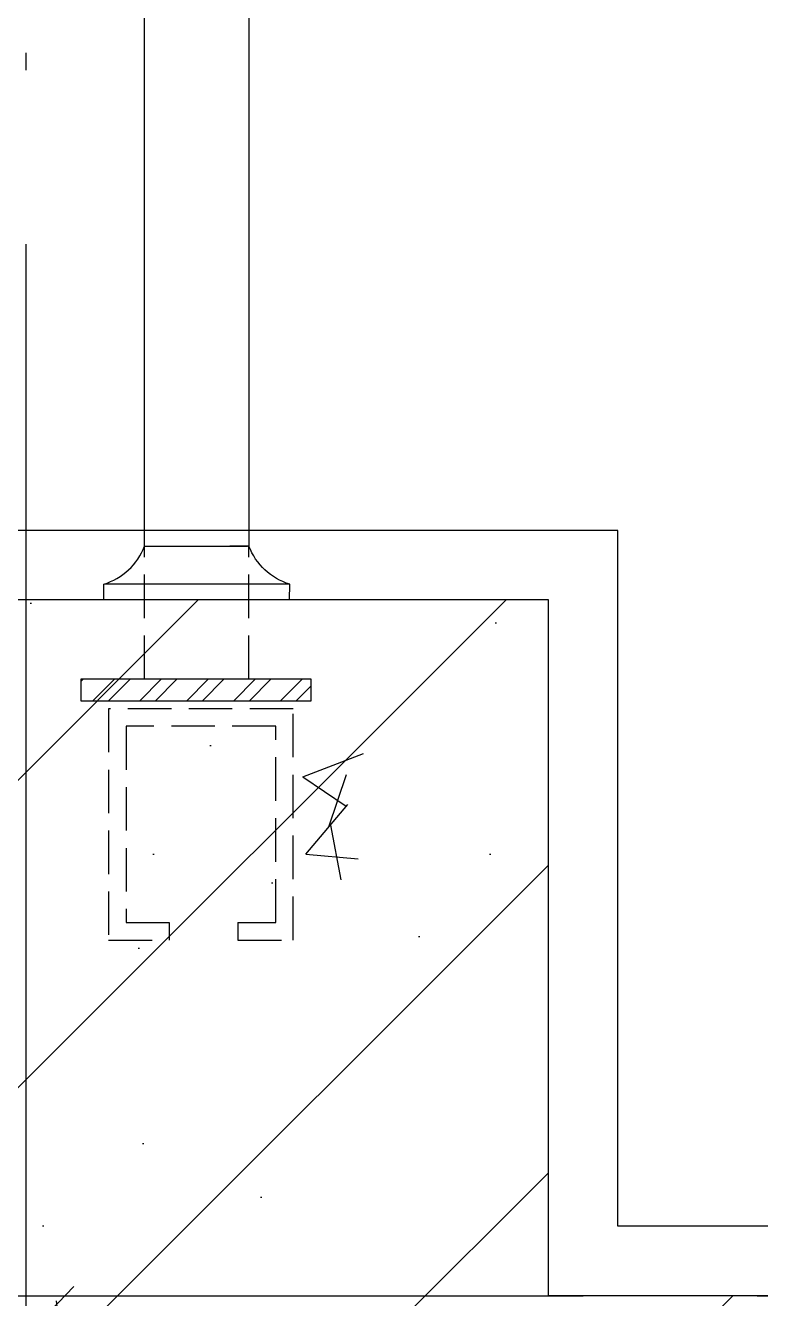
# Model space of a CAD drawing. Extents: x 6843040 to 15500510, y -6507076 to -4940511.
# Drawn here: x 7648277.5 to 7648488.6, y -6162984.7 to -6162618.8 of the extents above; entities that cross this region are included whole.
import ezdxf

# ---------------------------------------------------------------- set-up
doc = ezdxf.new("R2010")
doc.units = 0
doc.header["$LTSCALE"] = 1000
doc.header["$MEASUREMENT"] = 0
doc.linetypes.add('DASH', pattern=[0.35, 0.25, -0.1])
doc.linetypes.add('DOTE', pattern=[2.4200000000000004, 2, -0.2, 0.02, -0.2])
for name, color, linetype in [('DOTE', 8, 'DOTE'), ('E_LINE_1', 1, 'Continuous'), ('PUB_HATCH', 8, 'Continuous'), ('WALL6', 5, 'Continuous'), ('批荡层', 213, 'Continuous')]:
    doc.layers.add(name, color=color, linetype=linetype)

# ---------------------------------------------------------------- blocks, each defined once
blk = doc.blocks.new('gtdwer34')
at = {"layer": 'WALL6'}
h = blk.add_hatch(dxfattribs=at)
h.set_pattern_fill('ANSI32', color=256, scale=2, style=0)
h.set_pattern_definition([(45.00000000000001, (2115741.956873216, -882245.9280053063), (-6.735192090801865, 6.735192090801866), []), (45.00000000000001, (2115746.447003164, -882245.9280053063), (-6.735192090801865, 6.735192090801866), [])])
h.paths.add_polyline_path([(44309.10469546588, -285946.8477536119), (44243.18082222017, -285946.8477536119), (44243.18082222017, -285953.1826711572), (44309.10469546588, -285953.1826711572)])
for p, q in [((44261.3891641465, -285908.6825939096), (44261.3891641465, -284868.8477536151)), ((44291.3891641465, -285908.7896915353), (44291.3891641465, -284868.8477536151))]:
    blk.add_line(p, q, dxfattribs=at)
at = {"layer": 'WALL6', "linetype": 'DASH', "ltscale": 0.05}
for p, q in [((44261.35350936325, -285946.8477536119), (44261.35350936325, -285908.6825939096)), ((44291.35370302992, -285946.8477536119), (44291.3478173581, -285908.6825939096))]:
    blk.add_line(p, q, dxfattribs=at)
at = {"layer": 'WALL6'}
for points in [[(44249.6294330922, -285924.1257110513), (44249.6294330922, -285919.5958143151, 0.231992288263455), (44261.35350936325, -285908.6825939096), (44290.93200832279, -285908.6825939096)], [(44302.97682225378, -285924.1257110513), (44303.07189362915, -285919.5958143151, -0.231992288263455), (44291.3478173581, -285908.6825939096), (44285.89648204716, -285908.6825939096)]]:
    blk.add_lwpolyline(points, format="xyb", dxfattribs=at)
blk.add_lwpolyline([(44303.07189362915, -285919.5958143151), (44250.0452421275, -285919.5958143151)], dxfattribs=at)
blk.add_lwpolyline([(44243.18082222017, -285946.8477536119), (44309.10469546588, -285946.8477536119), (44309.10469546588, -285953.1826711572), (44243.18082222017, -285953.1826711572)], close=True, dxfattribs=at)
at = {"layer": 'WALL6', "linetype": 'DASH', "ltscale": 0.05}
for points in [[(44288.1999933389, -286021.8639183915), (44304.07018348249, -286021.8639183915), (44304.07018348249, -285955.4243255532), (44251.04353198083, -285955.4243255532), (44251.04353198083, -286021.8639183915), (44268.39070173772, -286021.8639183915)], [(44304.07018348249, -286021.8639183915), (44304.07018348249, -285955.4243255532), (44251.04353198083, -285955.4243255532), (44251.04353198083, -286021.8639183915), (44268.39070173772, -286021.8639183915)], [(44288.1999933389, -286016.8639183915), (44299.07018348249, -286016.8639183915), (44299.07018348249, -285960.4243255532), (44256.04353198083, -285960.4243255532), (44256.04353198083, -286016.8639183915), (44268.39070173772, -286016.8639183915)], [(44268.39070173772, -286016.8639183915), (44268.39070173772, -286021.8639183915)], [(44288.1999933389, -286016.8639183915), (44288.1999933389, -286021.8639183915)]]:
    blk.add_lwpolyline(points, dxfattribs=at)

msp = doc.modelspace()

# ---------------------------------------------------------------- hatches: boundary and pattern name
at = {"layer": 'PUB_HATCH'}
h = msp.add_hatch(dxfattribs=at)
h.set_pattern_fill('钢筋混凝土', color=256, scale=25, style=0)
h.set_pattern_definition([(45, (300, 8000), (-44.19417382415921, 44.19417382415922), []), (49.99999999999999, (300, 8000), (179.3150456501884, -15.68803374564878), [18.75, -206.25]), (355, (300, 8000), (-34.68783340325, 188.048033425003), [15, -165]), (100.4514, (314.9429200002924, 7998.692665000446), (144.6273454285054, 172.3598855152384), [15.9350475, -175.285528]), (46.18420000000002, (300, 8050), (266.8102621564111, -41.37975358225452), [28.12499999999998, -309.3749999999997]), (96.6356, (322.2341862497851, 8046.551673250273), (233.6656763871758, 243.5294677251104), [23.902572, -262.92825]), (351.1842, (300, 8050), (233.6654862834068, 243.5296502313311), [22.5, -247.5]), (21, (325, 8037.5), (149.2267630296154, -100.6547226663347), [18.75, -206.25]), (326.0000000000001, (325, 8037.5), (60.82883298039543, 181.2875112617133), [15, -165]), (71.4514, (337.4355582501739, 8029.112098500133), (210.0556571453725, 80.6326241774881), [15.9350475, -175.285528]), (37.50000000000001, (300, 8000), (3.039963829322667, 83.22346345782788), [0, -163, 0, -167.5, 0, -165.625]), (7.499999999999999, (300, 8000), (65.76738436053715, 98.60292797059006), [0, -95.5, 0, -159.25, 0, -63.125]), (327.5, (244.25, 8000), (133.4556090431022, -5.638717933594939), [0, -62.5, 0, -195, 0, -258.75]), (317.5, (219.25, 8000), (145.7965423355966, 25.02624558307943), [0, -81.25, 0, -129.5, 0, -183.75])])
h.paths.add_polyline_path([(7648227.694658224, -6162783.889315866), (7648227.694658224, -6164483.889315866), (7648527.694658224, -6164483.889315866), (7648527.694658224, -6163113.889315866), (7649025.883763832, -6163113.889315866), (7649025.883763832, -6162983.889315866), (7648427.694658224, -6162983.889315866), (7648427.694658224, -6162783.889315866)])

# ---------------------------------------------------------------- linework, layer by layer
at = {"layer": 'DOTE', "ltscale": 0.25}
msp.add_line((7648277.694658224, -6180726.673791605), (7648277.694658224, -6153883.889315866), dxfattribs=at)
at = {"layer": 'DOTE', "linetype": 'DOTE', "ltscale": 0.25}
msp.add_lwpolyline([(7646727.694658224, -6162983.889315866), (7649025.883763832, -6162983.889315866)], dxfattribs=at)
at = {"layer": 'E_LINE_1'}
msp.add_lwpolyline([(7648227.694658224, -6162783.889315866), (7648227.694658224, -6164483.889315866), (7648527.694658224, -6164483.889315866), (7648527.694658224, -6163113.889315866), (7649025.883763832, -6163113.889315866), (7649025.883763832, -6162983.889315866), (7648427.694658224, -6162983.889315866), (7648427.694658224, -6162783.889315866), (7648227.694658224, -6162783.889315866)], dxfattribs=at)
at = {"layer": '批荡层'}
msp.add_lwpolyline([(7649025.883763832, -6162963.889315866), (7648447.694658224, -6162963.889315866), (7648447.694658224, -6162763.889315866), (7648207.694658224, -6162763.889315866), (7648207.694658224, -6164503.889315866), (7648547.694658224, -6164503.889315866), (7648547.694658224, -6163133.889315866), (7649025.883763832, -6163133.889315866)], dxfattribs=at)

# ---------------------------------------------------------------- block references
msp.add_blockref('gtdwer34', (7604050.370271637, -5876859.763604814))

doc.saveas('drawing.dxf')
